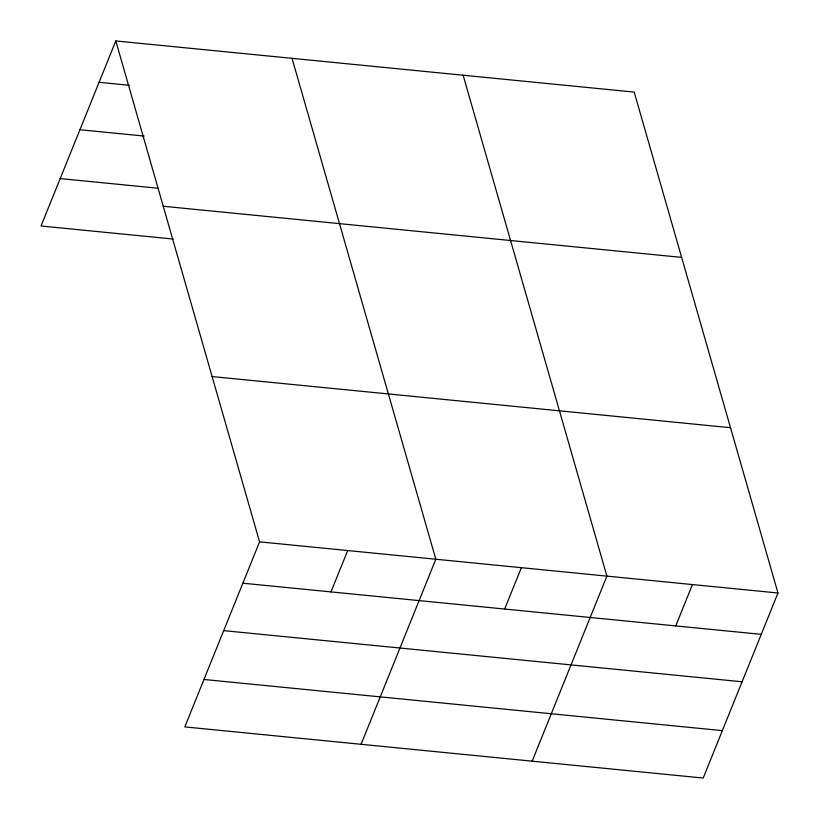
<?xml version="1.0" encoding="UTF-8"?>
<svg xmlns="http://www.w3.org/2000/svg" width="819" height="819" viewBox="0 0 819 819"><rect width="100%" height="100%" fill="white"/><g stroke="black" fill="none" stroke-linecap="round" stroke-linejoin="round"><path stroke-width="1.23" d="M115.796 40.95L259.572 541.85L184.807 726.903L703.204 778.05L777.968 592.997L634.193 92.097L115.796 40.95L41.032 226.003L173.218 239.046M330.989 591.902L347.696 550.542M361.066 744.297L435.831 559.244L292.045 58.344M504.658 609.039L521.365 567.68M532.135 761.168L606.899 576.126L463.124 75.215M675.726 625.921L692.434 584.561M99.079 82.309L129.3 85.289M79.924 129.73L144.134 136.067M60.186 178.583L158.384 188.268M163.237 206.245L681.643 257.391M212.121 376.556L730.528 427.702M259.572 541.85L777.968 592.997M242.864 583.21L761.26 634.356M223.7 630.63L742.106 681.777M203.962 679.483L722.368 730.63"/></g></svg>
